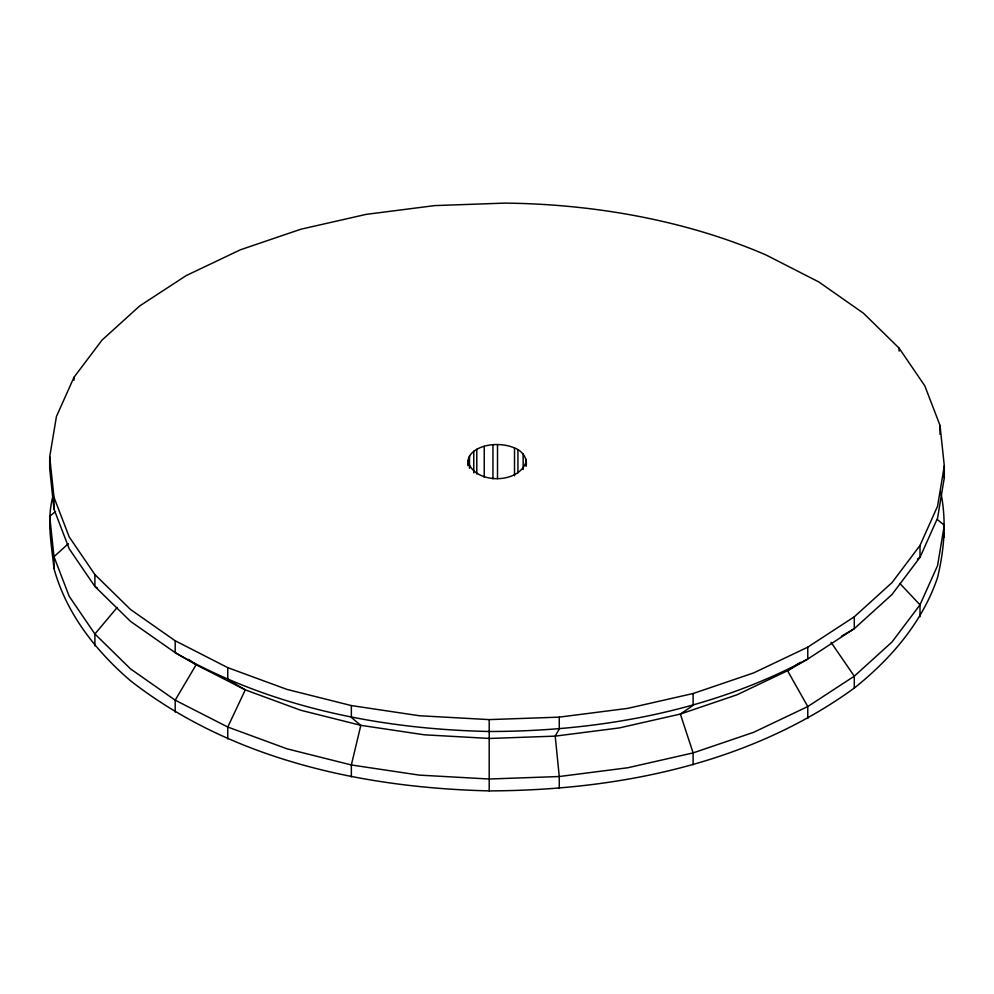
<?xml version="1.0" encoding="UTF-8"?>
<svg xmlns="http://www.w3.org/2000/svg" width="994" height="994" viewBox="0 0 994 994"><rect width="100%" height="100%" fill="white"/><g stroke="black" fill="none" stroke-linecap="round" stroke-linejoin="round"><path stroke-width="1.49" d="M49.7 456.855L56.434 416.511L74.003 377.273L101.997 340.11L139.719 305.928L186.226 275.574L240.399 249.792L300.884 229.216L366.202 214.369L434.738 205.596L504.803 203.111A447.362 258.291 0 0 1 766.237 255.085L818.808 281.948L863.463 313.222L899.098 348.136L924.818 385.846L940.013 425.42L944.3 465.875L944.3 477.754L937.566 518.098L919.997 557.336L892.003 594.499L854.281 628.68L807.774 659.034L787.559 670.714L736.914 694.818L680.356 714.052L619.287 727.931L555.211 736.132L489.694 738.455L424.363 734.814L360.822 725.334L300.635 710.225L245.282 689.861L196.116 664.75L175.192 652.66L130.537 621.387L94.902 586.472L69.182 548.763L53.987 509.189L49.7 468.733L49.7 456.855L53.987 497.311L53.987 509.189M49.7 468.733L50.197 465.751M53.191 495.335C46.308 519.477 51.526 544.227 53.987 568.58C66.362 613.522 95.635 650.809 130.537 680.778C231.838 759.801 363.096 787.869 489.197 790.889C616.74 790.454 749.401 764.299 854.281 688.072C890.872 658.86 922.37 622.406 937.566 577.489C944.312 549.384 946.623 520.806 940.809 492.303M49.7 528.125L50.197 525.143M467.913 465.714C465.689 449.922 485.072 444.156 497.509 444.567A29.099 16.799 0 0 1 514.507 447.946C522.036 450.68 527.789 458.023 526.087 466.31M526.087 461.651C519.042 484.476 474.063 484.426 467.913 461.067M944.3 465.875L937.566 506.219L919.997 545.457L892.003 582.621L854.281 616.802L807.774 647.156L753.601 672.938L693.116 693.514L627.798 708.362L559.262 717.134L489.197 719.606L419.319 715.73L351.354 705.578L286.968 689.414L227.763 667.645L175.192 640.782L130.537 609.508L94.902 574.594L69.182 536.884L53.987 497.311M117.18 607.471L94.902 633.986L94.902 645.864M68.387 543.656L53.987 556.702L53.987 568.58M55.515 511.562L49.7 516.246L53.987 556.702L69.182 596.276L94.902 633.986L130.537 668.9L175.192 700.174L227.763 727.036L286.968 748.805L351.354 764.97L419.319 775.121L489.197 779.01L559.262 776.525L627.798 767.753L693.116 752.905L753.601 732.329L807.774 706.548L854.281 676.193L892.003 642.012L919.997 604.849L937.566 565.611L944.3 525.267L937.317 519.489M917.499 558.988L919.997 557.336L919.997 545.457M800.344 662.364L787.559 670.714L807.774 706.548L807.774 718.426M841.371 636.259L854.281 628.68L854.281 616.802M97.524 588.113L94.902 586.472L94.902 574.594M188.525 659.432L196.116 664.75L175.192 700.174L175.192 712.052M899.893 583.49L919.997 604.849L919.997 616.727M831.046 642.335L854.281 676.193L854.281 688.072M943.828 473.256L944.3 477.754M943.828 532.647L944.3 537.145M940.013 425.42L940.013 434.328M899.098 348.136L899.098 351.106M807.774 647.156L807.774 659.034C710.375 711.294 598.922 731.422 489.197 731.485C380.491 729.211 270.219 707.293 175.192 652.66L175.192 640.782M693.116 693.514L693.116 705.392L680.356 714.052L693.116 752.905L693.116 764.784M559.262 717.134L559.262 729.012L555.211 736.132L559.262 776.525L559.262 788.404M525.814 459.029L525.814 465.217M523.155 453.997L523.155 469.491M517.936 449.698L517.936 472.933M514.507 447.946L514.507 475.84M497.509 444.567L497.509 478.648M492.949 444.728L492.949 478.81M489.197 719.606L489.197 790.889M484.24 446.269L484.24 477.257M476.785 449.276L476.785 474.076M473.765 451.251L473.765 472.945M469.491 455.898L469.491 468.286M351.354 705.578L351.354 717.457L360.822 725.334L351.354 764.97L351.354 776.848M227.763 667.645L227.763 679.523L245.282 689.861L227.763 727.036L227.763 738.915M74.003 377.273L74.003 380.242"/></g></svg>
